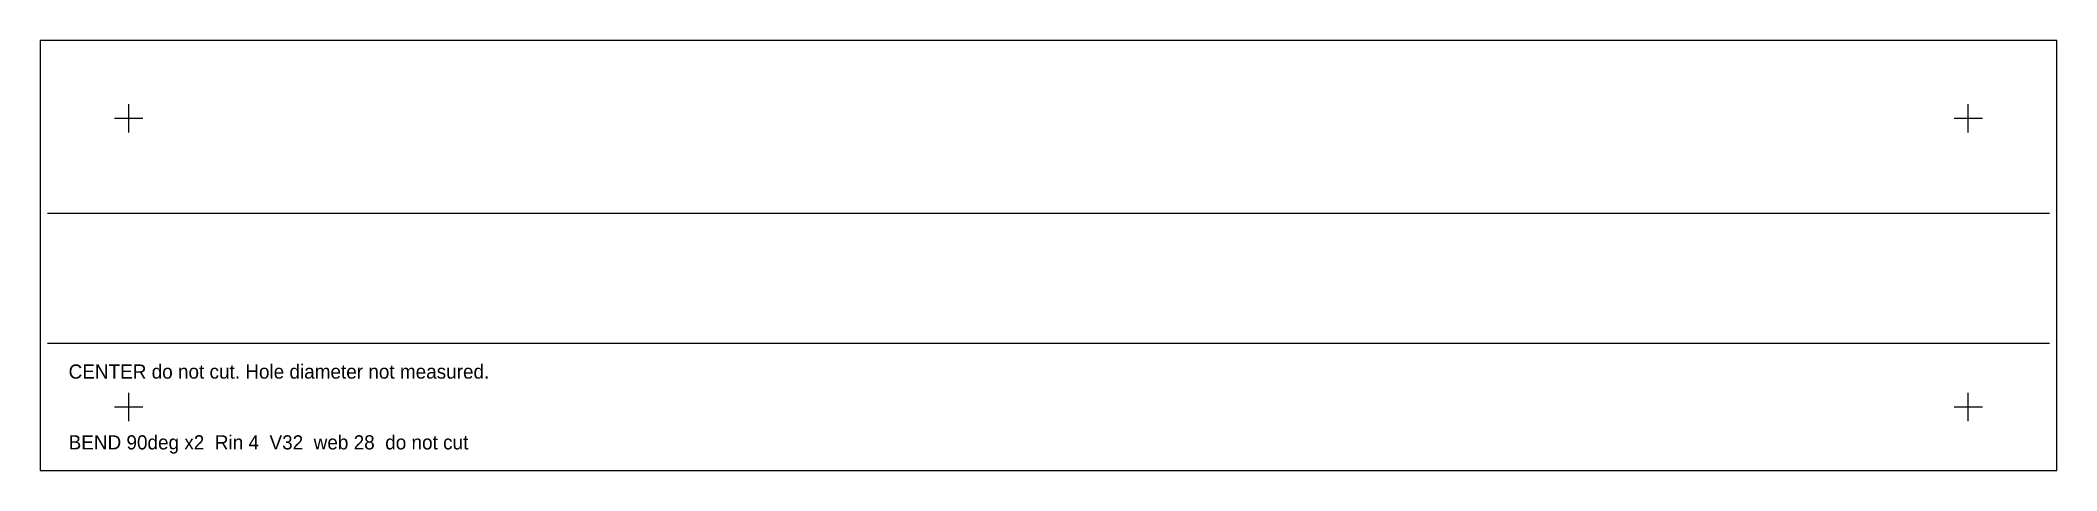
# Model space of a CAD drawing. Header units: millimetres. Extents: x -285 to 285, y 0 to 122.
import ezdxf

# ---------------------------------------------------------------- set-up
doc = ezdxf.new("R2010")
doc.units = ezdxf.units.MM
for name, color, linetype in [('BEND', 2, 'Continuous'), ('CENTER', 4, 'Continuous'), ('CUT', 1, 'Continuous')]:
    doc.layers.add(name, color=color, linetype=linetype)

msp = doc.modelspace()

# ---------------------------------------------------------------- linework, layer by layer
at = {"layer": 'BEND'}
for p, q in [((-283, 72.8), (283, 72.8)), ((-283, 36), (283, 36))]:
    msp.add_line(p, q, dxfattribs=at)
at = {"layer": 'CENTER'}
for p, q in [((-260, 95.59), (-260, 103.59)), ((260, 95.59), (260, 103.59)), ((-264, 99.59), (-256, 99.59)), ((256, 99.59), (264, 99.59)), ((-264, 18), (-256, 18)), ((-260, 14), (-260, 22)), ((256, 18), (264, 18)), ((260, 14), (260, 22))]:
    msp.add_line(p, q, dxfattribs=at)
at = {"layer": 'CUT'}
for p, q in [((285, 121.59), (-285, 121.59)), ((-285, 121.59), (-285, 0)), ((285, 0), (285, 121.59)), ((-285, 0), (285, 0))]:
    msp.add_line(p, q, dxfattribs=at)

# ---------------------------------------------------------------- texts
at = {"layer": 'BEND'}
msp.add_text('BEND 90deg x2  Rin 4  V32  web 28  do not cut', height=4, dxfattribs=at).set_placement((-277, 6))
at = {"layer": 'CENTER'}
msp.add_text('CENTER do not cut. Hole diameter not measured.', height=4, dxfattribs=at).set_placement((-277, 26))

doc.saveas('drawing.dxf')
